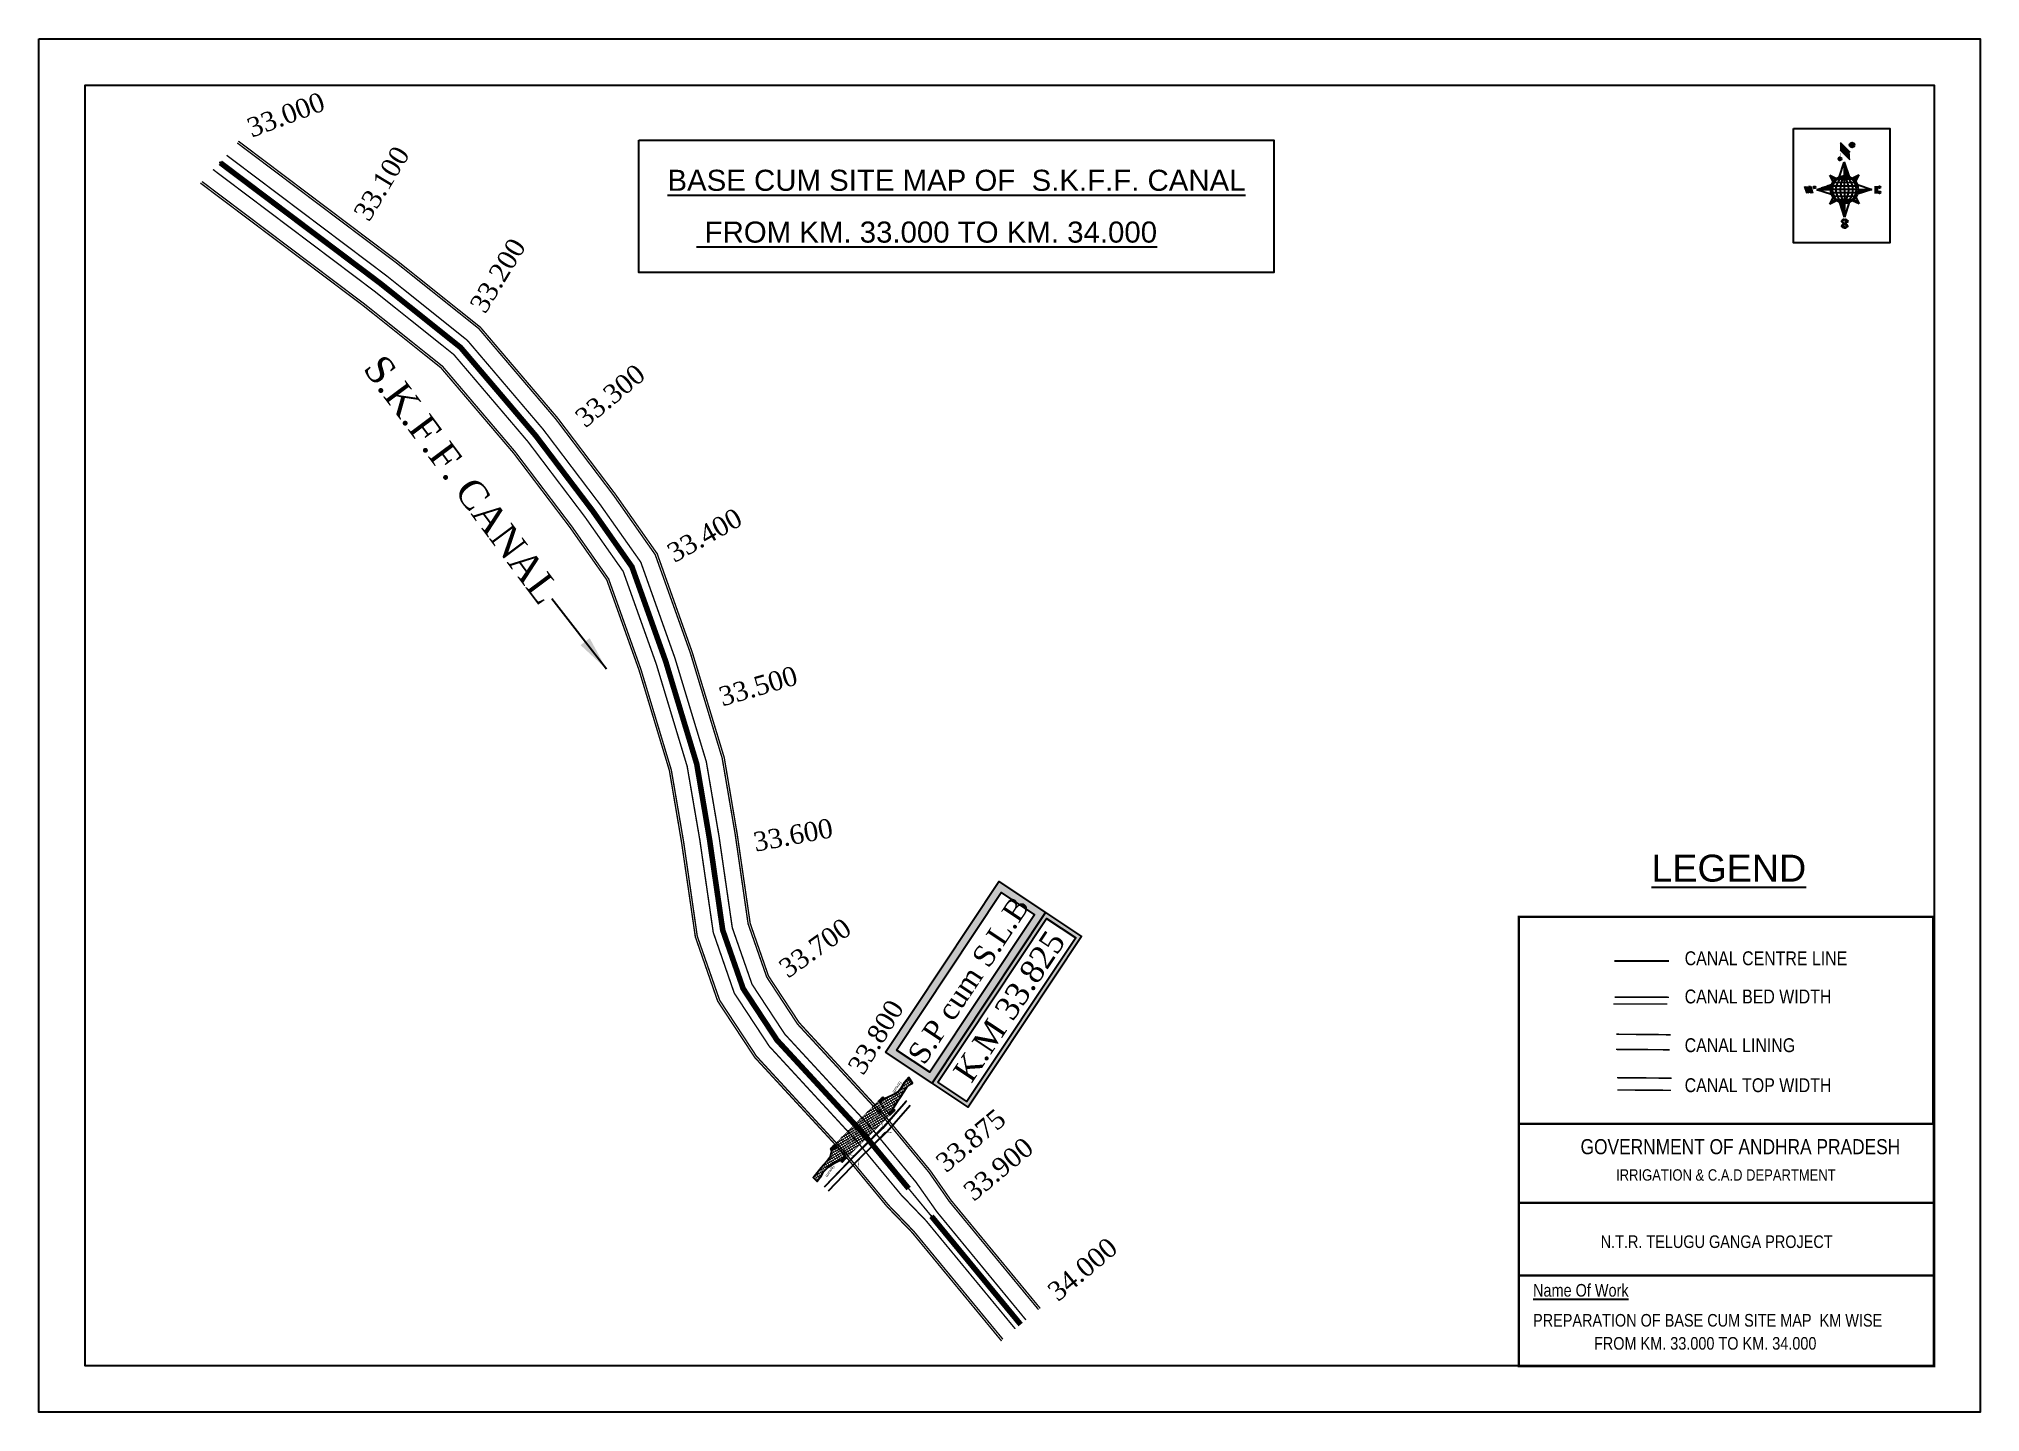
# Model space of a CAD drawing. Header units: inches. Extents: x 18 to 1416, y 9 to 998.
import ezdxf
from ezdxf.enums import TextEntityAlignment as Align

# ---------------------------------------------------------------- set-up
doc = ezdxf.new("R2010")
doc.units = ezdxf.units.IN
doc.header["$MEASUREMENT"] = 0
doc.linetypes.add('ACAD_ISO02W100', pattern=[15, 12, -3])
doc.linetypes.add('ACAD_ISO03W100', pattern=[30, 12, -18])
for name, color, linetype in [('AQUADUCT', 1, 'Continuous'), ('bed with', 5, 'Continuous'), ('BLOCK', 7, 'Continuous'), ('bord', 1, 'Continuous'), ('C LINE COO', 6, 'Continuous'), ('cahnige', 7, 'Continuous'), ('CARTTRACK', 30, 'ACAD_ISO02W100'), ('FRAME 025', 7, 'Continuous'), ('laying', 4, 'Continuous'), ('lining', 4, 'Continuous'), ('ROAD', 6, 'Continuous'), ('SLB', 11, 'Continuous'), ('STREAM', 4, 'Continuous'), ('TABLE', 7, 'Continuous'), ('TEXT', 7, 'Continuous'), ('TITLEBLOCK', 7, 'Continuous'), ('top of bund', 1, 'Continuous'), ('UT', 173, 'ACAD_ISO02W100'), ('V', 6, 'Continuous'), ('ZSTU', 7, 'Continuous')]:
    doc.layers.add(name, color=color, linetype=linetype)
doc.styles.add('5mm', font='times.ttf', dxfattribs={"height": 3})
doc.styles.add('A', font='arial.ttf')
doc.styles.add('ARIALN', font='ARIALN.TTF')
doc.styles.get("Standard").update_dxf_attribs({"font": 'arial.ttf'})
doc.dimstyles.get("Standard").update_dxf_attribs({"dimtxt": 0.18, "dimasz": 0.18, "dimexe": 0.18, "dimexo": 0.0625, "dimgap": 0.09, "dimtad": 0, "dimtih": 1, "dimtoh": 1, "dimdec": 4, "dimzin": 0, "dimdsep": 46, "dimtxsty": 'Standard', "dimcen": 0.09, "dimadec": 0, "dimazin": 0, "dimtfac": 1, "dimtdec": 4, "dimtofl": 0, "dimtmove": 0, "dimatfit": 3, "dimfxl": 1, "dimtolj": 1, "dimtzin": 0, "dimarcsym": 0})
pattern_1 = [(228.0128, (-362214.33102, -1526288.49251), (-7.999998232158, -9.0000013416072), [0.134536, -13.319088]), (184.9697, (-362214.42102, -1526288.592507), (12.0000010515176, 0.999991307007), [0.230868, -22.855925]), (132.5104, (-362214.65102, -1526288.61251), (9.9999907183468, -11.0000086738712), [0.162788, -16.116032]), (267.2737, (-362215.04102, -1526288.862507), (0.9999960177272, 20.0000002949735), [0.210238, -20.813558]), (292.8337, (-362215.05102, -1526289.072507), (-5.0000099054371, 11.9999964117778), [0.206155, -20.409373]), (357.2737, (-362214.97102, -1526289.262507), (-20.0000002949735, 0.9999960177272), [0.210238, -20.813558]), (37.6942, (-362214.761022, -1526289.272507), (-13.000007345618, -9.9999904051605), [0.278029, -27.524849]), (72.2553, (-362214.541022, -1526289.102507), (7.0000107627054, 21.9999962312392), [0.262488, -25.986321]), (121.4296, (-362214.46102, -1526288.852507), (-8.0000082341764, 12.9999950364926), [0.21095, -20.884073]), (175.2364, (-362214.57102, -1526288.67251), (11.0000009463196, -0.9999915326613), [0.240832, -11.800763]), (222.3974, (-362214.811022, -1526288.652507), (-12.0000073510732, -10.9999920820141), [0.311448, -30.833375]), (138.8141, (-362214.05102, -1526288.87251), (-7.0000029468057, 5.999997313343), [0.106301, -10.523844]), (171.4692, (-362214.13102, -1526288.802507), (12.9999982848151, -2.0000079100398), [0.202237, -20.021511]), (225, (-362214.331, -1526288.7725), (-1e-16, -1.00000030945), [0.141421, -1.272792]), (203.1986, (-362214.40102, -1526288.65251), (4.999999730667, 2.000001325265), [0.076158, -7.539615]), (291.8014, (-362214.47102, -1526288.6825), (-0.9999999105, 3.00000027301), [0.107703, -5.277462]), (30.9638, (-362214.43102, -1526288.7825), (2.999998022288, 2.00000248354), [0.174929, -5.656023]), (161.5651, (-362214.28102, -1526288.6925), (2.00000043459, -0.99999840322), [0.126491, -3.035787]), (16.3895, (-362215.05102, -1526288.682507), (10.000002198412, 2.999992709818), [0.1772, -17.542845]), (70.3462, (-362214.88102, -1526288.63251), (-3.9999952473717, -11.0000021356062), [0.148661, -14.717408]), (293.1986, (-362214.28102, -1526288.49251), (-2.000001325265, 4.999999730667), [0.152315, -7.463458]), (343.6105, (-362214.22102, -1526288.632507), (-10.000002198412, 2.999992709818), [0.1772, -17.542845]), (339.444, (-362215.05102, -1526289.30251), (-5.000001844542, 1.999995996422), [0.17088, -8.373124]), (294.7751, (-362214.89102, -1526289.36251), (-4.9999921892452, 11.000003421839), [0.143178, -14.174643]), (66.8014, (-362214.27102, -1526289.49251), (2.000001325265, 4.999999730667), [0.152315, -7.463458]), (17.354, (-362214.21102, -1526289.35251), (-13.0000020190968, -3.9999945022591), [0.167631, -16.595424]), (69.444, (-362214.76102, -1526289.49251), (-1.999995996422, -5.000001844542), [0.08544, -8.458564]), (101.3099, (-362214.33102, -1526289.4925), (-0.999997632162, 4.00000075223), [0.05099, -5.048029]), (165.9638, (-362214.34102, -1526289.4425), (3.00000054599, -0.99999805736), [0.206155, -3.91695]), (186.009, (-362214.54102, -1526289.392507), (9.999999750906, 0.9999993174818), [0.19105, -18.913923]), (303.6901, (-362214.43102, -1526288.8725), (-1.000001334507, 1.99999955777), [0.144222, -3.461329]), (353.1572, (-362214.351022, -1526288.992507), (16.9999993654786, -2.0000079979248), [0.251794, -24.927563]), (60.9454, (-362214.10102, -1526289.02251), (-4.000000027199, -7.0000003845697), [0.102956, -10.192674]), (90, (-362214.051, -1526288.9325), (-1, 1), [0.06, -0.94]), (120.2564, (-362214.56102, -1526289.36251), (3.9999948868027, -7.0000024558547), [0.138924, -13.75352]), (48.0128, (-362214.63102, -1526289.24251), (7.999998232158, 9.0000013416072), [0.269072, -13.184552]), (0, (-362214.451, -1526289.0425), (1, 1), [0.26, -0.74]), (325.3048, (-362214.19102, -1526289.04251), (-9.9999942589875, 7.0000086095945), [0.158114, -15.653274]), (254.0546, (-362214.06102, -1526289.13251), (-0.999999889296, -4.000000126652), [0.145602, -7.134508]), (207.646, (-362214.10102, -1526289.272507), (-18.9999958071796, -10.0000077131692), [0.237065, -23.469474]), (175.4261, (-362214.311022, -1526289.382507), (-13.0000005583121, 0.9999948011611), [0.250799, -24.829074])]
pattern_2 = [(0, (-362215.051, -1526289.4925), (1.25, 1.25), [1.25, -1.25])]
pattern_3 = [(228.0128, (-362243.17535, -1526336.432974), (-7.999998232158, -9.0000013416072), [0.134536, -13.319088]), (184.9697, (-362243.26535, -1526336.532974), (12.0000010515176, 0.999991307007), [0.230868, -22.855925]), (132.5104, (-362243.49535, -1526336.552974), (9.9999907183468, -11.0000086738712), [0.162788, -16.116032]), (267.2737, (-362243.88535, -1526336.802974), (0.9999960177272, 20.0000002949735), [0.210238, -20.813558]), (292.8337, (-362243.89535, -1526337.012974), (-5.0000099054371, 11.9999964117778), [0.206155, -20.409373]), (357.2737, (-362243.81535, -1526337.202974), (-20.0000002949735, 0.9999960177272), [0.210238, -20.813558]), (37.6942, (-362243.60535, -1526337.212974), (-13.000007345618, -9.9999904051605), [0.278029, -27.524849]), (72.2553, (-362243.38535, -1526337.042974), (7.0000107627054, 21.9999962312392), [0.262488, -25.986321]), (121.4296, (-362243.30535, -1526336.792974), (-8.0000082341764, 12.9999950364926), [0.21095, -20.884073]), (175.2364, (-362243.41535, -1526336.612974), (11.0000009463196, -0.9999915326613), [0.240832, -11.800763]), (222.3974, (-362243.65535, -1526336.592974), (-12.0000073510732, -10.9999920820141), [0.311448, -30.833375]), (138.8141, (-362242.89535, -1526336.81297), (-7.0000029468057, 5.999997313343), [0.106301, -10.523844]), (171.4692, (-362242.97535, -1526336.742974), (12.9999982848151, -2.0000079100398), [0.202237, -20.021511]), (225, (-362243.17535, -1526336.713), (-1e-16, -1.00000030945), [0.141421, -1.272792]), (203.1986, (-362243.24535, -1526336.59297), (4.999999730667, 2.000001325265), [0.076158, -7.539615]), (291.8014, (-362243.31535, -1526336.62297), (-0.9999999105, 3.00000027301), [0.107703, -5.277462]), (30.9638, (-362243.27535, -1526336.72297), (2.999998022288, 2.00000248354), [0.174929, -5.656023]), (161.5651, (-362243.12535, -1526336.63297), (2.00000043459, -0.99999840322), [0.126491, -3.035787]), (16.3895, (-362243.89535, -1526336.622974), (10.000002198412, 2.999992709818), [0.1772, -17.542845]), (70.3462, (-362243.72535, -1526336.572974), (-3.9999952473717, -11.0000021356062), [0.148661, -14.717408]), (293.1986, (-362243.12535, -1526336.43297), (-2.000001325265, 4.999999730667), [0.152315, -7.463458]), (343.6105, (-362243.06535, -1526336.572974), (-10.000002198412, 2.999992709818), [0.1772, -17.542845]), (339.444, (-362243.89535, -1526337.24297), (-5.000001844542, 1.999995996422), [0.17088, -8.373124]), (294.7751, (-362243.73535, -1526337.302974), (-4.9999921892452, 11.000003421839), [0.143178, -14.174643]), (66.8014, (-362243.11535, -1526337.43297), (2.000001325265, 4.999999730667), [0.152315, -7.463458]), (17.354, (-362243.05535, -1526337.292974), (-13.0000020190968, -3.9999945022591), [0.167631, -16.595424]), (69.444, (-362243.60535, -1526337.43297), (-1.999995996422, -5.000001844542), [0.08544, -8.458564]), (101.3099, (-362243.17535, -1526337.43297), (-0.999997632162, 4.00000075223), [0.05099, -5.048029]), (165.9638, (-362243.18535, -1526337.38297), (3.00000054599, -0.99999805736), [0.206155, -3.91695]), (186.009, (-362243.38535, -1526337.332974), (9.999999750906, 0.9999993174818), [0.19105, -18.913923]), (303.6901, (-362243.27535, -1526336.81297), (-1.000001334507, 1.99999955777), [0.144222, -3.461329]), (353.1572, (-362243.19535, -1526336.932974), (16.9999993654786, -2.0000079979248), [0.251794, -24.927563]), (60.9454, (-362242.94535, -1526336.96297), (-4.000000027199, -7.0000003845697), [0.102956, -10.192674]), (90, (-362242.8953, -1526336.873), (-1, 1), [0.06, -0.94]), (120.2564, (-362243.40535, -1526337.302974), (3.9999948868027, -7.0000024558547), [0.138924, -13.75352]), (48.0128, (-362243.47535, -1526337.182974), (7.999998232158, 9.0000013416072), [0.269072, -13.184552]), (0, (-362243.2953, -1526336.983), (1, 1), [0.26, -0.74]), (325.3048, (-362243.03535, -1526336.982974), (-9.9999942589875, 7.0000086095945), [0.158114, -15.653274]), (254.0546, (-362242.90535, -1526337.07297), (-0.999999889296, -4.000000126652), [0.145602, -7.134508]), (207.646, (-362242.94535, -1526337.212974), (-18.9999958071796, -10.0000077131692), [0.237065, -23.469474]), (175.4261, (-362243.15535, -1526337.322974), (-13.0000005583121, 0.9999948011611), [0.250799, -24.829074])]
pattern_4 = [(267.297113149, (-8720374.938, 50637915.138), (10.5367255337, -0.497431438), [])]
pattern_5 = [(357.297113149, (-8720374.938, 50637915.138), (0.497431438, 10.5367255337), [])]

# ---------------------------------------------------------------- blocks, each defined once
blk = doc.blocks.new('A$C377B10CC')
at = {"layer": 'STREAM'}
h = blk.add_hatch(dxfattribs=at)
h.set_pattern_fill('DASH', color=256, scale=10, style=0)
h.set_pattern_definition(pattern_2)
h.paths.add_polyline_path([(-21.1, 10.4), (-19.3, 15), (-16.2, 21.2), (-13.8, 26.1), (-11.8, 30.8), (-15.9, 33.3), (-17.5, 29), (-18.4, 24.9), (-21.4, 20), (-25.2, 15.7), (-29.9, 11.7), (-32.6, 7.4), (-28.1, 4.5), (-23.6, 1.5), (-21.1, 5.7)])
h = blk.add_hatch(dxfattribs=at)
h.set_pattern_fill('DASH', color=256, scale=10, style=0)
h.set_pattern_definition(pattern_2)
h.paths.add_polyline_path([(-60.2, -34.7), (-54, -38.6), (-47.9, -42.7), (-22.3, -0.1), (-28.4, 4), (-34.5, 8)])
h = blk.add_hatch(dxfattribs=at)
h.set_pattern_fill('DASH', color=256, scale=10, style=0)
h.set_pattern_definition(pattern_2)
h.paths.add_polyline_path([(-57.7, -50.5), (-52.5, -46.4), (-49.9, -42.1), (-54.3, -39.1), (-58.8, -36.3), (-61.4, -40.5), (-63.6, -47.5), (-64.8, -50.6), (-68, -60.3), (-69.9, -62.9), (-71.7, -64.6), (-67.4, -68.4), (-64.9, -63), (-63.3, -57.9), (-61.9, -54.8), (-59.5, -52.2)])
at = {"layer": 'UT', "ltscale": 0.2}
h = blk.add_hatch(dxfattribs=at)
h.set_pattern_fill('GRAVEL', color=256, style=0)
h.set_pattern_definition(pattern_1)
h.paths.add_polyline_path([(-34.2, 8.5), (-32.6, 7.4), (-29.9, 11.7), (-31.7, 12.8)])
h = blk.add_hatch(dxfattribs=at)
h.set_pattern_fill('GRAVEL', color=256, style=0)
h.set_pattern_definition(pattern_1)
h.paths.add_polyline_path([(-23.6, 1.5), (-22, 0.4), (-19.4, 4.7), (-21.1, 5.7)])
h = blk.add_hatch(dxfattribs=at)
h.set_pattern_fill('GRAVEL', color=256, style=0)
h.set_pattern_definition(pattern_3)
h.paths.add_polyline_path([(-58.8, -36.3), (-60.5, -35.2), (-63.1, -39.5), (-61.4, -40.5)])
h = blk.add_hatch(dxfattribs=at)
h.set_pattern_fill('GRAVEL', color=256, style=0)
h.set_pattern_definition(pattern_3)
h.paths.add_polyline_path([(-48.2, -43.2), (-49.9, -42.2), (-52.5, -46.4), (-50.8, -47.5)])
at = {"layer": 'STREAM'}
for points in [[(-29.9, 11.7), (-25.2, 15.7), (-21.4, 20), (-18.4, 24.9), (-17.5, 29), (-15.9, 33.3), (-11.8, 30.8), (-13.8, 26.1), (-16.2, 21.2), (-19.3, 15), (-21.1, 10.4), (-21.1, 5.7)], [(-61.4, -40.5), (-63.6, -47.5), (-64.8, -50.6), (-68, -60.3), (-69.9, -62.9), (-71.7, -64.6), (-67.4, -68.4), (-64.9, -63), (-63.3, -57.9), (-61.9, -54.8), (-59.5, -52.2), (-57.7, -50.5), (-52.5, -46.4)]]:
    blk.add_lwpolyline(points, dxfattribs=at)
at = {"layer": 'UT', "ltscale": 0.2, "const_width": 0.5}
for points in [[(-60.5, -35.2), (-34.5, 8)], [(-48.2, -43.3), (-22.3, -0.1)], [(-34.6, 8), (-28.4, 4), (-22.3, -0.1)], [(-34.2, 8.5), (-31.7, 12.8)], [(-34.2, 8.5), (-28.1, 4.5), (-22, 0.4)], [(-32.6, 7.4), (-29.9, 11.7)], [(-31.7, 12.8), (-29.9, 11.7)], [(-23.6, 1.5), (-21.1, 5.7)], [(-22.3, -0.1), (-22, 0.4)], [(-22, 0.4), (-19.4, 4.7)], [(-21.1, 5.7), (-19.4, 4.7)], [(-63.1, -39.5), (-60.5, -35.2)], [(-63.1, -39.5), (-61.4, -40.5)], [(-61.4, -40.5), (-58.8, -36.3)], [(-60.5, -35.2), (-54.3, -39.1), (-48.2, -43.3)], [(-60.2, -34.7), (-54, -38.6), (-47.9, -42.8)], [(-52.5, -46.4), (-49.9, -42.1)], [(-52.5, -46.4), (-50.8, -47.5)], [(-50.8, -47.5), (-48.2, -43.2)]]:
    blk.add_lwpolyline(points, dxfattribs=at)
at = {"layer": 'cahnige', "style": '5mm'}
for p in [(-24.7, 17), (-60.9, -63.7)]:
    blk.add_text('Stream', height=2.5, rotation=71.1743, dxfattribs=at).set_placement(p)
blk = doc.blocks.new('FGDFGDFG6YURT')
at = {"layer": 'ROAD', "color": 1, "linetype": 'Continuous', "lineweight": 25}
for points in [[(386103.5, 1482907.4, 0), (386134.5, 1482913, 0), (386162.3, 1482917.4, 0), (386187, 1482923.1, 0)], [(386104.2, 1482903.5, 0), (386135.2, 1482909.2, 0), (386163.1, 1482913.6, 0), (386187.9, 1482919.3, 0)], [(386104.3, 1482907.7, 0), (386135.3, 1482913.3, 0), (386163.2, 1482917.7, 0), (386188, 1482923.4, 0)]]:
    blk.add_polyline3d(points, dxfattribs=at)
at = {"layer": 'SLB'}
for points, const_width in [([(386134.6, 1482913.4), (386134.2, 1482913.4), (386130.6, 1482916.6)], 0.3), ([(386134.6, 1482913.4), (386148.2, 1482915.4), (386161.8, 1482917.9)], 0.5), ([(386161.9, 1482914.1), (386148.3, 1482911.6), (386134.8, 1482908.7)], 0.5), ([(386162, 1482918.2), (386148.4, 1482915.7), (386134.9, 1482912.9)], 0.5), ([(386161.8, 1482917.9), (386162.2, 1482917.9), (386164.8, 1482922)], 0.3), ([(386161.9, 1482914.1), (386162.2, 1482914), (386165.9, 1482910.9)], 0.3), ([(386134.8, 1482908.7), (386134.5, 1482908.7), (386131.9, 1482904.6)], 0.3)]:
    blk.add_lwpolyline(points, dxfattribs=dict(at, const_width=const_width))
blk = doc.blocks.new('*X5')
at = {"color": 0, "linetype": 'Continuous'}
for p, q in [((6321.6, 240.5), (6322.3, 241.2)), ((6321.6, 240.3), (6322.3, 241)), ((6321.6, 240.1), (6322.3, 240.8)), ((6321.6, 239.9), (6322.4, 240.7)), ((6321.6, 239.8), (6322.4, 240.6)), ((6321.6, 239.6), (6322.5, 240.5)), ((6321.6, 239.4), (6322.5, 240.3)), ((6321.6, 239.2), (6322.6, 240.2)), ((6321.7, 239.1), (6322.6, 240.1)), ((6321.8, 240.8), (6322.4, 241.4)), ((6321.8, 239), (6322.7, 240)), ((6321.8, 239), (6322.8, 239.9)), ((6321.9, 238.9), (6322.9, 239.8)), ((6322, 238.8), (6323, 239.7)), ((6322.1, 241.3), (6322.4, 241.6)), ((6322.1, 238.7), (6323.1, 239.6)), ((6322.2, 238.6), (6323.1, 239.6)), ((6322.3, 238.5), (6323.2, 239.5)), ((6322.4, 238.5), (6323.3, 239.4)), ((6322.5, 238.4), (6323.4, 239.3)), ((6322.7, 238.4), (6323.6, 239.3)), ((6322.8, 238.3), (6323.7, 239.2)), ((6322.9, 238.3), (6323.8, 239.1)), ((6323.1, 238.2), (6323.9, 239.1)), ((6323.2, 238.2), (6324, 239)), ((6323.3, 238.2), (6324.2, 239)), ((6323.5, 238.1), (6324.3, 238.9)), ((6323.7, 238.1), (6324.4, 238.9)), ((6323.8, 238.1), (6324.6, 238.8)), ((6324.1, 238.2), (6324.7, 238.8)), ((6324.3, 238.3), (6324.9, 238.8)), ((6324.6, 238.3), (6325.1, 238.8)), ((6324.8, 238.4), (6325.2, 238.8)), ((6325.1, 238.5), (6325.4, 238.8)), ((6325.4, 238.6), (6325.6, 238.8))]:
    blk.add_line(p, q, dxfattribs=at)
blk = doc.blocks.new('*X4')
at = {"color": 0, "linetype": 'Continuous'}
for p, q in [((6324.4, 240.3), (6324.5, 240.4)), ((6324.6, 240.3), (6324.8, 240.5)), ((6324.7, 240.2), (6325, 240.5)), ((6324.8, 240.2), (6325.2, 240.6)), ((6325, 240.1), (6325.5, 240.6)), ((6325.1, 240.1), (6325.6, 240.6)), ((6325.2, 240), (6325.8, 240.6)), ((6325.3, 240), (6326, 240.6)), ((6325.4, 239.9), (6326.1, 240.6)), ((6325.5, 239.8), (6326.2, 240.5)), ((6325.6, 239.8), (6326.3, 240.5)), ((6325.7, 239.7), (6326.5, 240.4)), ((6325.9, 239.6), (6326.6, 240.3)), ((6326, 239.5), (6326.7, 240.3)), ((6326, 239.4), (6326.8, 240.2)), ((6326.1, 239.3), (6327, 240.2)), ((6326.2, 239.3), (6327.1, 240.1)), ((6326.3, 239.2), (6327.1, 240)), ((6326.4, 239.1), (6327.2, 239.9)), ((6326.5, 239), (6327.3, 239.8)), ((6326.5, 238.9), (6327.4, 239.7)), ((6326.6, 238.8), (6327.5, 239.6)), ((6326.7, 238.7), (6327.5, 239.5)), ((6326.8, 238.6), (6327.6, 239.4)), ((6326.8, 238.5), (6327.7, 239.3)), ((6326.8, 236.5), (6327.4, 237)), ((6326.9, 238.3), (6327.8, 239.2)), ((6326.9, 238.2), (6327.9, 239.1)), ((6326.9, 236.8), (6327.6, 237.4)), ((6327, 238.1), (6327.8, 239)), ((6327, 237.9), (6327.8, 238.8)), ((6327, 237.8), (6327.8, 238.6)), ((6327, 237.6), (6327.8, 238.4)), ((6327, 237.4), (6327.8, 238.2)), ((6327, 237.3), (6327.8, 238)), ((6327, 237.1), (6327.8, 237.9))]:
    blk.add_line(p, q, dxfattribs=at)
blk = doc.blocks.new('H')
at = {"layer": 'bord', "extrusion": (0.000427885, 0.004792, 0.999988)}
h = blk.add_hatch(dxfattribs=at)
h.set_pattern_fill('LINE', color=8, scale=84.387686, angle=-2.7029, style=0)
h.set_pattern_definition(pattern_5)
h.paths.add_polyline_path([(-492, 786, -0.090992), (-448, 775), (-486, 912)])
h = blk.add_hatch(dxfattribs=at)
h.set_pattern_fill('LINE', color=8, scale=84.387686, angle=-92.7029, style=0)
h.set_pattern_definition(pattern_4)
h.paths.add_polyline_path([(-625, 665, -0.090992), (-615, 710), (-751, 671)])
h = blk.add_hatch(dxfattribs=at)
h.set_pattern_fill('LINE', color=8, scale=84.387686, angle=-92.7029, style=0)
h.set_pattern_definition(pattern_4)
h.paths.add_polyline_path([(-246, 647), (-372, 653, -0.090992), (-382, 609)])
h = blk.add_hatch(dxfattribs=at)
h.set_pattern_fill('LINE', color=8, scale=84.387686, angle=-2.7029, style=0)
h.set_pattern_definition(pattern_5)
h.paths.add_polyline_path([(-504, 533, -0.090992), (-549, 543), (-510, 406)])
for p, q in [((-516, 1087, -1217), (-432, 994, -1217)), ((-538, 774, -1216), (-487, 906, -1216)), ((-519, 1020, -1217), (-435, 927, -1216)), ((-487, 906, -1216), (-493, 780, -1216)), ((-487, 906, -1216), (-448, 769, -1216)), ((-627, 794, -1216), (-567, 760, -1216)), ((-627, 794, -1216), (-584, 747, -1215)), ((-599, 731, -1215), (-627, 794, -1216)), ((-421, 753, -1216), (-359, 781, -1216)), ((-359, 781, -1216), (-405, 739, -1216)), ((-359, 781, -1216), (-392, 721, -1215)), ((-865, 701, -1215), (-847, 638, -1215)), ((-847, 700, -1215), (-829, 637, -1215)), ((-829, 699, -1215), (-811, 636, -1215)), ((-829, 699, -1215), (-811, 698, -1215)), ((-811, 698, -1215), (-794, 635, -1215)), ((-752, 665, -1215), (-615, 704, -1215)), ((-752, 665, -1215), (-625, 659, -1215)), ((-619, 614, -1215), (-752, 665, -1215)), ((-639, 526, -1214), (-606, 585, -1215)), ((-639, 526, -1214), (-593, 568, -1215)), ((-577, 553, -1215), (-639, 526, -1214)), ((-371, 513, -1214), (-431, 546, -1215)), ((-371, 513, -1214), (-414, 560, -1215)), ((-399, 576, -1215), (-371, 513, -1214)), ((-246, 641, -1215), (-383, 603, -1215)), ((-379, 693, -1215), (-246, 641, -1215)), ((-373, 647, -1215), (-246, 641, -1215)), ((-213, 669, -1215), (-217, 601, -1215)), ((-197, 600, -1215), (-194, 668, -1215)), ((-511, 400, -1214), (-549, 537, -1214)), ((-460, 533, -1215), (-511, 400, -1214)), ((-505, 527, -1214), (-511, 400, -1214))]:
    blk.add_line(p, q, dxfattribs=at)
at = {"layer": 'bord', "color": 8, "linetype": 'ByBlock', "extrusion": (0.000427885, 0.004792, 0.999988)}
for p, q in [((-386, 711, -1215), (-605, 722, -1215)), ((-411, 744, -1216), (-578, 752, -1216)), ((-493, 780, -1216), (-505, 527, -1214)), ((-373, 647, -1215), (-625, 659, -1215)), ((-378, 616, -1215), (-623, 628, -1215)), ((-375, 679, -1215), (-620, 691, -1215)), ((-392, 585, -1215), (-611, 595, -1215)), ((-420, 555, -1215), (-587, 562, -1215))]:
    blk.add_line(p, q, dxfattribs=at)
at = {"layer": 'bord', "extrusion": (0.000427885, 0.004792, 0.999988), "elevation": -1212}
for points, const_width in [([(-522, 960), (-516, 1093)], 1.61), ([(-434, 933), (-428, 1066)], 1.61), ([(-870, 707), (-846, 706)], 0.642), ([(-829, 643), (-855, 644)], 0.642), ([(-829, 643), (-821, 678)], 0.642), ([(-811, 642), (-784, 641)], 0.642), ([(-793, 641), (-782, 694)], 0.642), ([(-177, 605), (-226, 607)], 0.706), ([(-223, 676), (-174, 673)], 0.706), ([(-195, 645), (-185, 644)], 0.706)]:
    blk.add_lwpolyline(points, dxfattribs=dict(at, const_width=const_width))
for points, const_width in [([(-414, 1073, 1), (-398, 1058, 1)], 22.3), ([(-530, 950, 1), (-520, 939, 1)], 14.8), ([(-776, 697, 1), (-769, 690, 1)], 8.9), ([(-180, 618, 1), (-173, 611, 1)], 9.79), ([(-178, 667, 1), (-171, 660, 1)], 9.79), ([(-490, 362, 1), (-498, 369, 1)], 11.1), ([(-525, 322, 1), (-533, 329, 1)], 11.1)]:
    blk.add_lwpolyline(points, format="xyb", close=True, dxfattribs=dict(at, const_width=const_width))
for points in [[(-537, 317), (-531, 310), (-520, 307), (-505, 307), (-494, 310), (-486, 318), (-487, 326), (-491, 333), (-494, 336), (-503, 341), (-522, 347), (-530, 352), (-534, 355), (-537, 363), (-537, 373), (-530, 381), (-520, 384), (-504, 384), (-493, 380), (-487, 373)], [(-522, 348), (-526, 354), (-528, 361), (-528, 371), (-526, 375), (-521, 381), (-515, 384)], [(-505, 307), (-499, 312), (-497, 319), (-497, 327), (-501, 335), (-509, 343)]]:
    blk.add_lwpolyline(points, dxfattribs=at)
at = {"layer": 'bord', "extrusion": (0.000427885, 0.004792, 0.999988)}
for centre, radius in [((-406, 1065, -1212), 22.3), ((-525, 944, -1212), 14.8), ((-498, 659, -1212), 127), ((-773, 694, -1212), 8.9), ((-177, 615, -1212), 9.79), ((-174, 663, -1212), 9.79), ((-494, 365, -1212), 11.1), ((-529, 325, -1212), 11.1)]:
    blk.add_circle(centre, radius, dxfattribs=at)
at = {"layer": 'bord', "color": 8, "linetype": 'ByBlock', "extrusion": (0.000427885, 0.004792, 0.999988)}
for centre, radius, start, end in [((-482, 658, -1212), 128, 94.9254, 259.6691), ((-437, 656, -1212), 141, 113.2864, 241.308), ((-316, 651, -1212), 222, 142.5892, 212.0053), ((-560, 662, -1212), 141, 293.2864, 61.308), ((-681, 668, -1212), 222, 322.5892, 32.0053), ((-515, 660, -1212), 128, 274.9254, 79.6691)]:
    blk.add_arc(centre, radius, start, end, dxfattribs=at)
at = {"layer": 'bord', "extrusion": (0.000427885, 0.004792, 0.999988)}
for points in [[(-516, 1093, -1212), (-431, 1000, -1212), (-519, 1026, -1212), (-434, 933, -1212)], [(-864, 707, -1212), (-846, 706, -1212), (-846, 644, -1212), (-829, 643, -1212)], [(-829, 705, -1212), (-811, 704, -1212), (-811, 642, -1212), (-793, 641, -1212)], [(-193, 674, -1212), (-197, 606, -1212), (-213, 675, -1212), (-216, 607, -1212)]]:
    blk.add_solid(points, dxfattribs=at)
at = {"layer": 'bord', "extrusion": (0.000427885, 0.004792, 0.999988), "xscale": 7.977342409717546, "yscale": 7.977342408231451, "zscale": 7.977342408476333, "rotation": 138.0840426661453}
for name, p in [('*X4', (38301, -31929, -1212)), ('*X5', (38314, -31951, -1212))]:
    blk.add_blockref(name, p, dxfattribs=at)
blk = doc.blocks.new('KKKK')
at = {"layer": 'cahnige', "color": 1, "style": '5mm'}
blk.add_text('S.K.F.F. CANAL', height=20, rotation=19.1758, dxfattribs=at).set_placement((317677.4, 1602113.8))
at = {"layer": 'ZSTU', "color": 1}
blk.add_leader([(317936.6, 1602216.4), (317876.5, 1602194.2)], dimstyle='Standard', override={"dimasz": 25, "dimgap": 0.09, "dimtad": 0}, dxfattribs=at)

msp = doc.modelspace()

# ---------------------------------------------------------------- hatches: boundary and pattern name
at = {"layer": 'C LINE COO'}
h = msp.add_hatch(color=135, dxfattribs=at)
h.set_gradient(color1=(141, 177, 78), color2=(107, 135, 59), one_color=1, tint=0.38)
h.paths.add_polyline_path([(635.3, 270.1), (710.7, 383.5), (734.7, 367.5), (659.3, 254.1)], flags=16)
h.paths.add_polyline_path([(627.4, 268.5), (709.1, 391.4), (742.6, 369.1), (660.9, 246.2)])
h = msp.add_hatch(color=200, dxfattribs=at)
h.paths.add_polyline_path([(665.1, 247.1), (743.4, 364.9), (764.4, 351), (686, 233.1)], flags=16)
h.paths.add_polyline_path([(660.9, 246.2), (742.6, 369.1), (768.6, 351.9), (686.9, 228.9)])

# ---------------------------------------------------------------- linework, layer by layer
at = {"linetype": 'ByBlock'}
for points in [[(17.5, 998.2), (1415.8, 998.2), (1415.8, 9.4), (17.5, 9.4)], [(1382.6, 42.7), (50.8, 42.7), (50.8, 964.9), (1382.6, 964.9)]]:
    msp.add_lwpolyline(points, close=True, dxfattribs=at)
at = {"linetype": 'ByBlock', "elevation": -0.1}
msp.add_lwpolyline([(1281.3, 933.6), (1350.8, 933.6), (1350.8, 851.4), (1281.3, 851.4)], close=True, dxfattribs=at)
at = {"layer": 'bed with'}
for points, const_width in [([(649.4, 174.9), (617, 214.2), (554.8, 281.6), (531.2, 317.5), (517, 358.2), (507.5, 423.7), (498.3, 477.7), (475.7, 552.3), (451.1, 621.4), (422.1, 662.5), (380.8, 717), (326.2, 781.1), (268, 827.6), (152.8, 914.4)], 1), ([(638.6, 165.9), (606.3, 204.9), (543.6, 272.9), (518.4, 311.2), (503.3, 354.8), (493.6, 421.5), (484.5, 474.4), (462.3, 547.9), (438.4, 614.8), (410.7, 654.2), (369.8, 708.2), (316.4, 770.9), (259.4, 816.4), (142.9, 904.2)], 1), ([(1191.7, 308.1), (1188.2, 308.2), (1152.5, 308.2)], 1.11), ([(1190.5, 303.3), (1188.2, 303.3), (1151.8, 303.3), (1151.5, 303.3)], 1.11), ([(728.5, 75.8), (664.4, 153.6)], 1), ([(720.8, 69.4), (656.6, 147.2)], 1)]:
    msp.add_lwpolyline(points, dxfattribs=dict(at, const_width=const_width))
at = {"layer": 'BLOCK', "color": 4}
for p in [(148.1, 909.1), (232.6, 845.4), (316, 780.3), (384.8, 700.1), (446.2, 614.1), (480, 513.9), (502.3, 410.6), (528.4, 309), (595.2, 227.4), (660.5, 150.4)]:
    msp.add_point(p, dxfattribs=at)
at = {"layer": 'C LINE COO', "const_width": 4}
for points in [[(644, 170.4), (611.7, 209.6), (549.2, 277.3), (524.8, 314.4), (510.1, 356.5), (500.5, 422.6), (491.4, 476.1), (469, 550.1), (444.7, 618.1), (416.4, 658.4), (375.3, 712.6), (321.3, 776), (263.7, 822), (148.2, 909)], [(724.7, 72.5), (660.5, 150.4)]]:
    msp.add_lwpolyline(points, dxfattribs=at)
at = {"layer": 'C LINE COO', "color": 105}
for points in [[(627.4, 268.5), (709.1, 391.4), (742.6, 369.1), (660.9, 246.2)], [(635.3, 270.1), (710.7, 383.5), (734.7, 367.5), (659.3, 254.1)]]:
    msp.add_lwpolyline(points, close=True, dxfattribs=at)
at = {"layer": 'C LINE COO', "linetype": 'ACAD_ISO03W100', "ltscale": 0.05, "const_width": 1}
for points in [[(673.4, 161), (658.5, 182.3)], [(674.5, 162), (659.6, 183.3)], [(660.5, 150.4), (644, 170.4)], [(664.4, 153.6), (649.4, 174.9)], [(646.5, 138.8), (628.4, 157.5)], [(647.6, 139.8), (629.5, 158.5)], [(656.6, 147.2), (638.6, 165.9)]]:
    msp.add_lwpolyline(points, dxfattribs=at)
at = {"layer": 'C LINE COO'}
msp.add_point((612.2, 209), dxfattribs=at)
at = {"layer": 'FRAME 025', "lineweight": -3, "const_width": 1.82}
for points in [[(1083.5, 366), (1382.1, 366), (1382.1, 217), (1083.5, 217)], [(1083.5, 217), (1382.6, 217), (1382.6, 42.7), (1083.5, 42.7)]]:
    msp.add_lwpolyline(points, close=True, dxfattribs=at)
for points in [[(1083.5, 160.1), (1382.6, 160.1)], [(1083.5, 107.8), (1382.6, 107.8)], [(1083.5, 42.7), (1382.6, 42.7)]]:
    msp.add_lwpolyline(points, dxfattribs=at)
at = {"layer": 'lining'}
for points, const_width in [([(658.5, 182.3), (625.8, 221.9), (564, 288.8), (541.8, 322.7), (528.4, 361), (519.1, 425.5), (509.7, 480.4), (486.8, 556), (461.5, 626.8), (431.6, 669.4), (389.9, 724.4), (334.4, 789.6), (275.2, 836.8), (160.4, 923.3)], 1), ([(629.5, 158.5), (597.5, 197.2), (534.4, 265.7), (507.9, 306), (491.8, 352), (482, 419.7), (473.1, 471.7), (451.2, 544.2), (427.9, 609.4), (401.3, 647.3), (360.6, 700.9), (308.2, 762.5), (252.2, 807.2), (135, 895.5)], 1), ([(1153.7, 281.5), (1181.1, 281.3), (1192.9, 281.1)], 1.11), ([(1153.6, 270.6), (1183.4, 270.4), (1192.3, 270.3)], 1.11), ([(737.6, 83.2), (673.4, 161)], 1), ([(711.9, 61.9), (647.6, 139.8)], 1)]:
    msp.add_lwpolyline(points, dxfattribs=dict(at, const_width=const_width))
at = {"layer": 'top of bund', "color": 1, "const_width": 1}
for points in [[(659.6, 183.3), (626.9, 222.9), (565.2, 289.8), (543.1, 323.4), (529.9, 361.3), (520.5, 425.8), (511.2, 480.7), (488.2, 556.4), (462.9, 627.5), (432.8, 670.3), (391.1, 725.3), (335.5, 790.6), (276.1, 838), (161.2, 924.6)], [(628.4, 157.5), (596.4, 196.3), (533.2, 264.8), (506.5, 305.3), (490.4, 351.6), (480.5, 419.5), (471.7, 471.4), (449.8, 543.8), (426.6, 608.7), (400.1, 646.4), (359.5, 699.9), (307.1, 761.4), (251.3, 806), (133.9, 894.4)], [(738.8, 84.1), (674.5, 162)], [(711, 60.6), (646.5, 138.8)]]:
    msp.add_lwpolyline(points, dxfattribs=at)
at = {"layer": 'top of bund', "const_width": 1.11}
for points in [[(1154.2, 250.2), (1181.5, 250), (1193.6, 249.8)], [(1193.1, 241.1), (1184.3, 241.2), (1154.4, 241.4)]]:
    msp.add_lwpolyline(points, dxfattribs=at)
at = {"layer": 'V', "color": 6, "const_width": 0.254}
msp.add_lwpolyline([(1191.5, 334.4), (1188.7, 334.4), (1152.5, 334.4)], dxfattribs=at)
at = {"layer": 'V', "color": 6}
msp.add_lwpolyline([(1152.5, 334.4), (1191.5, 334.4)], dxfattribs=at)
at = {"layer": 'ZSTU'}
msp.add_lwpolyline([(449.6, 925.3), (907.1, 925.3), (907.1, 830), (449.6, 830)], close=True, dxfattribs=at)
at = {"layer": 'ZSTU', "color": 200}
for points in [[(660.9, 246.2), (742.6, 369.1), (768.6, 351.9), (686.9, 228.9)], [(665.1, 247.1), (743.4, 364.9), (764.4, 351), (686, 233.1)]]:
    msp.add_lwpolyline(points, close=True, dxfattribs=at)

# ---------------------------------------------------------------- block references
at = {"layer": 'AQUADUCT', "color": 1, "xscale": 0.07807340295334138, "yscale": 0.07807340286672115, "zscale": 0.07807340292724047, "rotation": 3.078330652974644}
msp.add_blockref('H', (1359.7, 840.9, 94.8), dxfattribs=at)
at = {"layer": 'CARTTRACK', "color": 3, "xscale": 0.8760275633508026, "yscale": 0.8760275633540004, "zscale": 0.87602756333214, "rotation": 165.619136772881}
msp.add_blockref('A$C377B10CC', (572, 207.1), dxfattribs=at)
at = {"layer": 'laying', "color": 1, "linetype": 'ByBlock', "rotation": 35.71992274190276}
msp.add_blockref('FGDFGDFG6YURT', (552869.8, -1429188.5), dxfattribs=at)
at = {"layer": 'ZSTU', "rotation": 287.5287076854072}
msp.add_blockref('KKKK', (-1623150.3, -178843.3), dxfattribs=at)

# ---------------------------------------------------------------- texts
at = {"layer": 'cahnige', "style": '5mm'}
for s, rotation, p in [('33.000', 20.6272, (170.9, 927)), ('33.100', 58.7455, (255.3, 865.9)), ('33.200', 58.7455, (339, 799.6)), ('33.300', 39.6773, (411.2, 717.6)), ('33.400', 29.3742, (475.3, 620.7)), ('33.500', 16.3675, (509.9, 517.5)), ('33.600', 10.623, (533.7, 412.9)), ('33.700', 35.3783, (557.1, 321.4)), ('33.800', 58.7455, (611.3, 251.3)), ('33.875', 39.7806, (671, 181.3)), ('33.900', 39.7806, (690.9, 160.7)), ('34.000', 40.0157, (751.6, 88.5))]:
    msp.add_text(s, height=13.88, rotation=rotation, dxfattribs=at).set_placement(p)
at = {"layer": 'TABLE', "extrusion": (0.000201441, 0.004807, 0.999988), "style": 'A'}
msp.add_text('%%ULEGEND', height=19.4, rotation=359.9999, dxfattribs=at).set_placement((1234.8, 401.1, 2.2), align=Align.MIDDLE)
at = {"layer": 'TEXT', "color": 6}
for s, p in [('%%UBASE CUM SITE MAP OF  S.K.F.F. CANAL', (470.3, 888.8)), ('%%U FROM KM. 33.000 TO KM. 34.000', (491.2, 851.5))]:
    msp.add_text(s, height=15.155, dxfattribs=at).set_placement(p)
at = {"layer": 'TITLEBLOCK', "extrusion": (0.000201441, 0.004807, 0.999988), "style": 'ARIALN'}
for s, height, p in [('CANAL CENTRE LINE', 10.003, (1203, 331.2, 1.8)), ('CANAL BED WIDTH', 10.003, (1203, 303.7, 1.7)), ('CANAL LINING', 10.003, (1203, 268.6, 1.5)), ('CANAL TOP WIDTH', 10.003, (1203, 239.8, 1.4)), ('GOVERNMENT OF ANDHRA PRADESH ', 10.9, (1128, 195.1, -0.3)), ('IRRIGATION & C.A.D DEPARTMENT', 8.175, (1153.6, 176.1, -0.3)), ('N.T.R. TELUGU GANGA PROJECT', 9.084, (1142.5, 127.6, -0.2)), ('%%UName Of Work', 9.084, (1093.8, 92.6, -0.4)), ('PREPARATION OF BASE CUM SITE MAP  KM WISE', 9.084, (1093.8, 71, -0.5))]:
    msp.add_text(s, height=height, rotation=359.9999, dxfattribs=at).set_placement(p)
at = {"layer": 'TITLEBLOCK', "style": 'ARIALN'}
msp.add_text(' FROM KM. 33.000 TO KM. 34.000', height=9.084, rotation=359.9999, dxfattribs=at).set_placement((1134.8, 54.4))
at = {"layer": 'ZSTU', "style": '5mm'}
for s, height, p in [('S.P cum S.L.B', 15.473, (655.2, 258.6)), ('K.M 33.825', 16.84, (689.2, 245.5))]:
    msp.add_text(s, height=height, rotation=56.3835, dxfattribs=at).set_placement(p)

doc.saveas('drawing.dxf')
